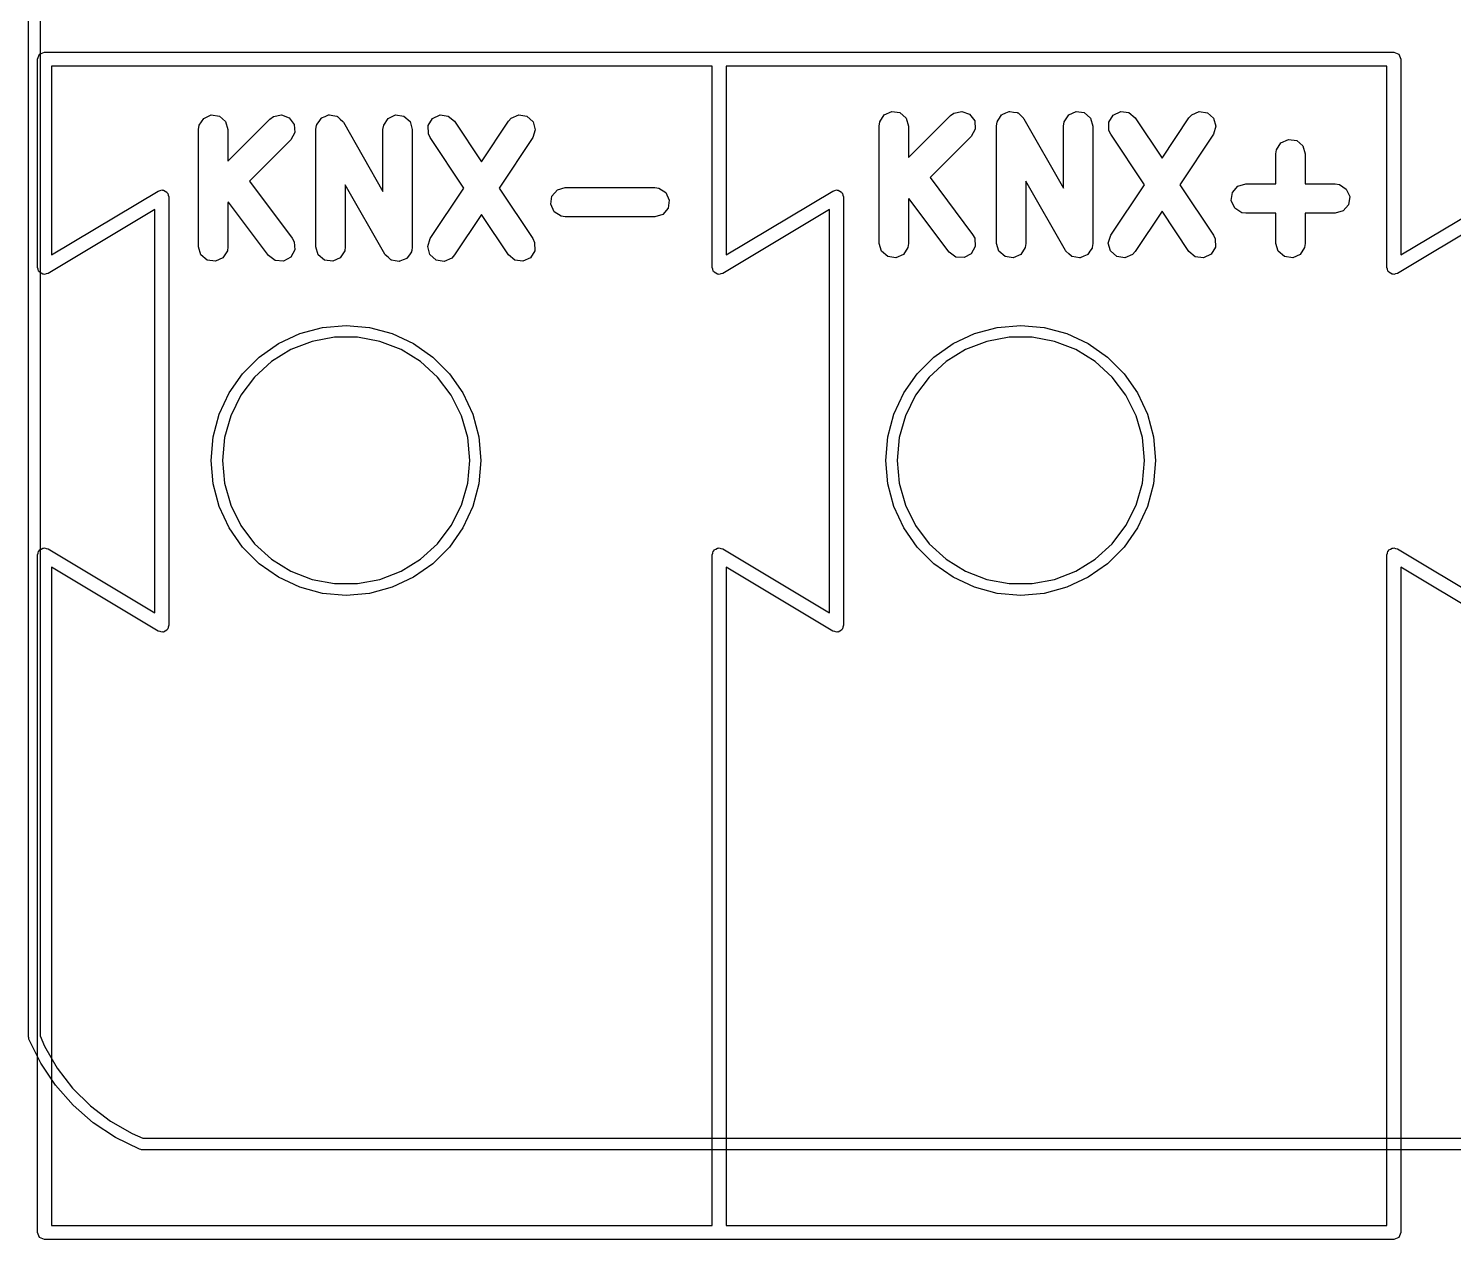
# Model space of a CAD drawing. Extents: x 111.8 to 136.4, y -131 to -94.3.
# Drawn here: x 111.79 to 123.94, y -130.79 to -120.47 of the extents above; entities that cross this region are included whole.
import ezdxf

# ---------------------------------------------------------------- set-up
doc = ezdxf.new("R2010")
doc.units = 0
doc.layers.add('BLACK', color=7, linetype='CONTINUOUS')

msp = doc.modelspace()

# ---------------------------------------------------------------- linework, layer by layer
at = {"layer": 'BLACK', "linetype": 'CONTINUOUS'}
for p, q in [((111.794, -129.063), (111.794, -96.3066)), ((111.894, -96.3166), (111.894, -129.053)), ((111.87, -120.73), (111.888, -120.688)), ((111.888, -120.688), (111.93, -120.67)), ((111.93, -120.67), (123.43, -120.67)), ((123.43, -120.67), (123.472, -120.688)), ((123.472, -120.688), (123.49, -120.73)), ((111.87, -122.505), (111.87, -120.73)), ((111.99, -120.79), (111.99, -122.399)), ((117.62, -120.79), (111.99, -120.79)), ((117.62, -122.505), (117.62, -120.79)), ((117.74, -120.79), (117.74, -122.399)), ((123.37, -120.79), (117.74, -120.79)), ((123.37, -122.505), (123.37, -120.79)), ((123.49, -120.73), (123.49, -122.399)), ((119.087, -121.205), (119.151, -121.176)), ((119.151, -121.176), (119.221, -121.186)), ((119.221, -121.186), (119.274, -121.232)), ((119.652, -121.211), (119.681, -121.19)), ((119.681, -121.19), (119.749, -121.175)), ((119.749, -121.175), (119.815, -121.2)), ((119.815, -121.2), (119.858, -121.256)), ((120.09, -121.204), (120.092, -121.201)), ((120.092, -121.201), (120.122, -121.189)), ((120.122, -121.189), (120.151, -121.176)), ((120.151, -121.176), (120.155, -121.176)), ((120.155, -121.176), (120.158, -121.175)), ((120.158, -121.175), (120.189, -121.181)), ((120.189, -121.181), (120.221, -121.186)), ((120.221, -121.186), (120.224, -121.188)), ((120.224, -121.188), (120.227, -121.189)), ((120.227, -121.189), (120.25, -121.211)), ((120.659, -121.205), (120.723, -121.176)), ((120.723, -121.176), (120.792, -121.186)), ((120.792, -121.186), (120.846, -121.232)), ((121.038, -121.207), (121.102, -121.176)), ((121.102, -121.176), (121.171, -121.185)), ((121.171, -121.185), (121.225, -121.23)), ((121.708, -121.204), (121.772, -121.176)), ((121.772, -121.176), (121.842, -121.187)), ((121.842, -121.187), (121.894, -121.234)), ((113.244, -121.33), (113.249, -121.294)), ((113.249, -121.294), (113.287, -121.235)), ((113.287, -121.235), (113.351, -121.206)), ((113.351, -121.206), (113.421, -121.216)), ((113.421, -121.216), (113.474, -121.262)), ((113.474, -121.262), (113.494, -121.33)), ((113.494, -121.599), (113.852, -121.241)), ((113.852, -121.241), (113.881, -121.22)), ((113.881, -121.22), (113.949, -121.205)), ((113.949, -121.205), (114.015, -121.23)), ((114.015, -121.23), (114.058, -121.286)), ((114.058, -121.286), (114.063, -121.356)), ((114.244, -121.33), (114.249, -121.294)), ((114.249, -121.294), (114.251, -121.292)), ((114.251, -121.288), (114.27, -121.262)), ((114.251, -121.292), (114.251, -121.288)), ((114.27, -121.262), (114.287, -121.235)), ((114.287, -121.235), (114.29, -121.234)), ((114.29, -121.234), (114.292, -121.231)), ((114.292, -121.231), (114.322, -121.219)), ((114.322, -121.219), (114.351, -121.206)), ((114.351, -121.206), (114.355, -121.206)), ((114.355, -121.206), (114.358, -121.205)), ((114.358, -121.205), (114.389, -121.211)), ((114.389, -121.211), (114.421, -121.216)), ((114.421, -121.216), (114.424, -121.218)), ((114.424, -121.218), (114.427, -121.219)), ((114.427, -121.219), (114.45, -121.241)), ((114.45, -121.241), (114.474, -121.262)), ((114.474, -121.262), (114.475, -121.265)), ((114.475, -121.265), (114.478, -121.268)), ((114.478, -121.268), (114.815, -121.859)), ((114.815, -121.33), (114.821, -121.294)), ((114.821, -121.294), (114.859, -121.235)), ((114.859, -121.235), (114.923, -121.206)), ((114.923, -121.206), (114.992, -121.216)), ((114.992, -121.216), (115.046, -121.262)), ((115.046, -121.262), (115.065, -121.33)), ((115.201, -121.296), (115.238, -121.237)), ((115.202, -121.367), (115.201, -121.296)), ((115.238, -121.237), (115.302, -121.206)), ((115.302, -121.206), (115.371, -121.215)), ((115.371, -121.215), (115.425, -121.26)), ((115.425, -121.26), (115.655, -121.604)), ((115.655, -121.604), (115.884, -121.26)), ((115.884, -121.26), (115.908, -121.234)), ((115.908, -121.234), (115.972, -121.206)), ((115.972, -121.206), (116.042, -121.217)), ((116.042, -121.217), (116.094, -121.264)), ((116.094, -121.264), (116.113, -121.332)), ((119.044, -121.3), (119.049, -121.264)), ((119.044, -122.3), (119.044, -121.3)), ((119.049, -121.264), (119.087, -121.205)), ((119.274, -121.232), (119.294, -121.3)), ((119.294, -121.569), (119.652, -121.211)), ((119.294, -121.3), (119.294, -121.569)), ((119.858, -121.256), (119.863, -121.326)), ((120.044, -121.3), (120.049, -121.264)), ((120.044, -122.3), (120.044, -121.3)), ((120.049, -121.264), (120.051, -121.262)), ((120.051, -121.258), (120.07, -121.232)), ((120.051, -121.262), (120.051, -121.258)), ((120.07, -121.232), (120.087, -121.205)), ((120.087, -121.205), (120.09, -121.204)), ((120.25, -121.211), (120.274, -121.232)), ((120.274, -121.232), (120.275, -121.235)), ((120.275, -121.235), (120.278, -121.238)), ((120.278, -121.238), (120.615, -121.829)), ((120.615, -121.3), (120.621, -121.264)), ((120.615, -121.829), (120.615, -121.3)), ((120.621, -121.264), (120.659, -121.205)), ((120.846, -121.232), (120.865, -121.3)), ((120.865, -121.3), (120.865, -122.3)), ((121.001, -121.266), (121.038, -121.207)), ((121.002, -121.337), (121.001, -121.266)), ((121.225, -121.23), (121.455, -121.574)), ((121.455, -121.574), (121.684, -121.23)), ((121.684, -121.23), (121.708, -121.204)), ((121.913, -121.302), (121.892, -121.369)), ((121.894, -121.234), (121.913, -121.302)), ((113.244, -122.33), (113.244, -121.33)), ((113.494, -121.33), (113.494, -121.599)), ((114.029, -121.418), (113.677, -121.77)), ((114.063, -121.356), (114.029, -121.418)), ((114.244, -122.33), (114.244, -121.33)), ((114.815, -121.859), (114.815, -121.33)), ((115.065, -121.33), (115.065, -122.33)), ((115.217, -121.399), (115.202, -121.367)), ((115.505, -121.83), (115.217, -121.399)), ((116.092, -121.399), (115.805, -121.83)), ((116.113, -121.332), (116.092, -121.399)), ((119.829, -121.388), (119.477, -121.74)), ((119.863, -121.326), (119.829, -121.388)), ((121.017, -121.369), (121.002, -121.337)), ((121.305, -121.8), (121.017, -121.369)), ((121.892, -121.369), (121.605, -121.8)), ((122.43, -121.502), (122.468, -121.443)), ((122.468, -121.443), (122.532, -121.414)), ((122.532, -121.414), (122.602, -121.424)), ((122.602, -121.424), (122.655, -121.47)), ((122.425, -121.538), (122.43, -121.502)), ((122.425, -121.794), (122.425, -121.538)), ((122.655, -121.47), (122.675, -121.538)), ((122.675, -121.538), (122.675, -121.794)), ((113.677, -121.77), (114.04, -122.255)), ((114.832, -122.392), (114.494, -121.8)), ((114.494, -121.8), (114.494, -122.33)), ((119.477, -121.74), (119.84, -122.225)), ((120.632, -122.362), (120.294, -121.77)), ((120.294, -121.77), (120.294, -122.3)), ((121.017, -122.23), (121.305, -121.8)), ((121.605, -121.8), (121.892, -122.23)), ((122.101, -121.814), (122.169, -121.794)), ((122.169, -121.794), (122.425, -121.794)), ((122.675, -121.794), (122.931, -121.794)), ((122.931, -121.794), (122.966, -121.799)), ((122.966, -121.799), (123.025, -121.837)), ((111.99, -122.399), (112.899, -121.854)), ((112.899, -121.854), (112.915, -121.851)), ((112.915, -121.851), (112.93, -121.845)), ((112.93, -121.845), (112.937, -121.848)), ((112.937, -121.848), (112.945, -121.847)), ((112.945, -121.847), (112.958, -121.856)), ((112.958, -121.856), (112.972, -121.863)), ((112.972, -121.863), (112.975, -121.87)), ((112.975, -121.87), (112.981, -121.874)), ((112.981, -121.874), (112.984, -121.89)), ((112.984, -121.89), (112.99, -121.905)), ((112.99, -121.905), (112.99, -125.555)), ((115.217, -122.26), (115.505, -121.83)), ((115.805, -121.83), (116.092, -122.26)), ((116.245, -121.966), (116.255, -121.897)), ((116.255, -121.897), (116.301, -121.844)), ((116.301, -121.844), (116.369, -121.824)), ((116.369, -121.824), (117.131, -121.824)), ((117.131, -121.824), (117.166, -121.829)), ((117.166, -121.829), (117.225, -121.867)), ((117.225, -121.867), (117.255, -121.931)), ((117.74, -122.399), (118.649, -121.854)), ((118.649, -121.854), (118.665, -121.851)), ((118.665, -121.851), (118.68, -121.845)), ((118.68, -121.845), (118.687, -121.848)), ((118.687, -121.848), (118.695, -121.847)), ((118.695, -121.847), (118.708, -121.856)), ((118.708, -121.856), (118.722, -121.863)), ((118.722, -121.863), (118.725, -121.87)), ((118.725, -121.87), (118.731, -121.874)), ((118.731, -121.874), (118.734, -121.89)), ((118.734, -121.89), (118.74, -121.905)), ((118.74, -121.905), (118.74, -125.555)), ((119.298, -121.918), (119.294, -121.923)), ((119.294, -121.923), (119.294, -122.3)), ((119.64, -122.375), (119.298, -121.918)), ((122.045, -121.936), (122.055, -121.867)), ((122.055, -121.867), (122.101, -121.814)), ((123.025, -121.837), (123.055, -121.901)), ((123.055, -121.901), (123.045, -121.971)), ((123.49, -122.399), (124.399, -121.854)), ((112.87, -122.011), (111.961, -122.556)), ((112.87, -125.449), (112.87, -122.011)), ((113.498, -121.948), (113.494, -121.953)), ((113.494, -121.953), (113.494, -122.33)), ((113.84, -122.405), (113.498, -121.948)), ((116.275, -122.031), (116.245, -121.966)), ((116.334, -122.069), (116.275, -122.031)), ((117.245, -122.001), (117.199, -122.054)), ((117.255, -121.931), (117.245, -122.001)), ((118.62, -122.011), (117.711, -122.556)), ((118.62, -125.449), (118.62, -122.011)), ((121.455, -122.025), (121.225, -122.369)), ((121.684, -122.369), (121.455, -122.025)), ((122.075, -122.001), (122.045, -121.936)), ((122.134, -122.039), (122.075, -122.001)), ((122.169, -122.044), (122.134, -122.039)), ((122.425, -122.044), (122.169, -122.044)), ((122.425, -122.3), (122.425, -122.044)), ((122.931, -122.044), (122.675, -122.044)), ((122.675, -122.044), (122.675, -122.3)), ((122.999, -122.024), (122.931, -122.044)), ((123.045, -121.971), (122.999, -122.024)), ((124.37, -122.011), (123.461, -122.556)), ((115.655, -122.055), (115.425, -122.399)), ((115.884, -122.399), (115.655, -122.055)), ((116.369, -122.074), (116.334, -122.069)), ((117.131, -122.074), (116.369, -122.074)), ((117.199, -122.054), (117.131, -122.074)), ((114.04, -122.255), (114.058, -122.286)), ((114.058, -122.286), (114.063, -122.356)), ((115.196, -122.328), (115.217, -122.26)), ((116.092, -122.26), (116.107, -122.292)), ((116.107, -122.292), (116.109, -122.363)), ((119.84, -122.225), (119.858, -122.256)), ((119.858, -122.256), (119.863, -122.326)), ((120.996, -122.298), (121.017, -122.23)), ((121.892, -122.23), (121.907, -122.262)), ((121.907, -122.262), (121.909, -122.333)), ((113.264, -122.397), (113.244, -122.33)), ((113.317, -122.443), (113.264, -122.397)), ((113.489, -122.365), (113.451, -122.424)), ((113.494, -122.33), (113.489, -122.365)), ((113.897, -122.447), (113.84, -122.405)), ((114.063, -122.356), (114.029, -122.418)), ((114.264, -122.397), (114.244, -122.33)), ((114.317, -122.443), (114.264, -122.397)), ((114.489, -122.365), (114.451, -122.424)), ((114.494, -122.33), (114.489, -122.365)), ((114.834, -122.394), (114.832, -122.392)), ((114.835, -122.397), (114.834, -122.394)), ((114.86, -122.418), (114.835, -122.397)), ((115.04, -122.397), (115.022, -122.424)), ((115.058, -122.371), (115.04, -122.397)), ((115.059, -122.368), (115.058, -122.371)), ((115.06, -122.365), (115.059, -122.368)), ((115.065, -122.33), (115.06, -122.365)), ((115.215, -122.395), (115.196, -122.328)), ((115.268, -122.442), (115.215, -122.395)), ((115.425, -122.399), (115.402, -122.425)), ((115.938, -122.444), (115.884, -122.399)), ((116.109, -122.363), (116.072, -122.423)), ((119.064, -122.367), (119.044, -122.3)), ((119.117, -122.413), (119.064, -122.367)), ((119.187, -122.423), (119.117, -122.413)), ((119.251, -122.394), (119.187, -122.423)), ((119.289, -122.335), (119.251, -122.394)), ((119.294, -122.3), (119.289, -122.335)), ((119.697, -122.417), (119.64, -122.375)), ((119.829, -122.388), (119.767, -122.422)), ((119.863, -122.326), (119.829, -122.388)), ((120.064, -122.367), (120.044, -122.3)), ((120.117, -122.413), (120.064, -122.367)), ((120.187, -122.423), (120.117, -122.413)), ((120.251, -122.394), (120.187, -122.423)), ((120.289, -122.335), (120.251, -122.394)), ((120.294, -122.3), (120.289, -122.335)), ((120.634, -122.364), (120.632, -122.362)), ((120.635, -122.367), (120.634, -122.364)), ((120.66, -122.388), (120.635, -122.367)), ((120.683, -122.41), (120.66, -122.388)), ((120.686, -122.411), (120.683, -122.41)), ((120.689, -122.413), (120.686, -122.411)), ((120.72, -122.418), (120.689, -122.413)), ((120.787, -122.41), (120.758, -122.423)), ((120.817, -122.398), (120.787, -122.41)), ((120.819, -122.395), (120.817, -122.398)), ((120.822, -122.394), (120.819, -122.395)), ((120.84, -122.367), (120.822, -122.394)), ((120.858, -122.341), (120.84, -122.367)), ((120.859, -122.338), (120.858, -122.341)), ((120.86, -122.335), (120.859, -122.338)), ((120.865, -122.3), (120.86, -122.335)), ((121.015, -122.365), (120.996, -122.298)), ((121.068, -122.412), (121.015, -122.365)), ((121.137, -122.424), (121.068, -122.412)), ((121.202, -122.395), (121.137, -122.424)), ((121.225, -122.369), (121.202, -122.395)), ((121.738, -122.414), (121.684, -122.369)), ((121.808, -122.423), (121.738, -122.414)), ((121.872, -122.393), (121.808, -122.423)), ((121.909, -122.333), (121.872, -122.393)), ((122.445, -122.367), (122.425, -122.3)), ((122.498, -122.413), (122.445, -122.367)), ((122.568, -122.423), (122.498, -122.413)), ((122.632, -122.394), (122.568, -122.423)), ((122.67, -122.335), (122.632, -122.394)), ((122.675, -122.3), (122.67, -122.335)), ((111.876, -122.52), (111.87, -122.505)), ((111.879, -122.536), (111.876, -122.52)), ((111.885, -122.54), (111.879, -122.536)), ((113.387, -122.453), (113.317, -122.443)), ((113.451, -122.424), (113.387, -122.453)), ((113.967, -122.452), (113.897, -122.447)), ((114.029, -122.418), (113.967, -122.452)), ((114.387, -122.453), (114.317, -122.443)), ((114.451, -122.424), (114.387, -122.453)), ((114.883, -122.44), (114.86, -122.418)), ((114.886, -122.441), (114.883, -122.44)), ((114.889, -122.443), (114.886, -122.441)), ((114.92, -122.448), (114.889, -122.443)), ((114.952, -122.454), (114.92, -122.448)), ((114.955, -122.453), (114.952, -122.454)), ((114.958, -122.453), (114.955, -122.453)), ((114.987, -122.44), (114.958, -122.453)), ((115.017, -122.428), (114.987, -122.44)), ((115.019, -122.425), (115.017, -122.428)), ((115.022, -122.424), (115.019, -122.425)), ((115.337, -122.454), (115.268, -122.442)), ((115.402, -122.425), (115.337, -122.454)), ((116.008, -122.453), (115.938, -122.444)), ((116.072, -122.423), (116.008, -122.453)), ((117.626, -122.52), (117.62, -122.505)), ((117.629, -122.536), (117.626, -122.52)), ((117.635, -122.54), (117.629, -122.536)), ((119.767, -122.422), (119.697, -122.417)), ((120.752, -122.424), (120.72, -122.418)), ((120.755, -122.423), (120.752, -122.424)), ((120.758, -122.423), (120.755, -122.423)), ((123.376, -122.52), (123.37, -122.505)), ((123.379, -122.536), (123.376, -122.52)), ((123.385, -122.54), (123.379, -122.536)), ((111.888, -122.547), (111.885, -122.54)), ((111.902, -122.554), (111.888, -122.547)), ((111.915, -122.563), (111.902, -122.554)), ((111.923, -122.562), (111.915, -122.563)), ((111.93, -122.565), (111.923, -122.562)), ((111.945, -122.559), (111.93, -122.565)), ((111.961, -122.556), (111.945, -122.559)), ((117.638, -122.547), (117.635, -122.54)), ((117.652, -122.554), (117.638, -122.547)), ((117.665, -122.563), (117.652, -122.554)), ((117.673, -122.562), (117.665, -122.563)), ((117.68, -122.565), (117.673, -122.562)), ((117.695, -122.559), (117.68, -122.565)), ((117.711, -122.556), (117.695, -122.559)), ((123.388, -122.547), (123.385, -122.54)), ((123.402, -122.554), (123.388, -122.547)), ((123.415, -122.563), (123.402, -122.554)), ((123.423, -122.562), (123.415, -122.563)), ((123.43, -122.565), (123.423, -122.562)), ((123.445, -122.559), (123.43, -122.565)), ((123.461, -122.556), (123.445, -122.559)), ((114.107, -123.069), (114.3, -123.017)), ((114.3, -123.017), (114.5, -123)), ((114.5, -123), (114.7, -123.017)), ((114.7, -123.017), (114.893, -123.069)), ((119.857, -123.069), (120.05, -123.017)), ((120.05, -123.017), (120.25, -123)), ((120.25, -123), (120.45, -123.017)), ((120.45, -123.017), (120.643, -123.069)), ((113.925, -123.154), (114.107, -123.069)), ((114.211, -123.136), (114.03, -123.206)), ((114.403, -123.1), (114.211, -123.136)), ((114.5, -123.1), (114.403, -123.1)), ((114.597, -123.1), (114.5, -123.1)), ((114.789, -123.136), (114.597, -123.1)), ((114.97, -123.206), (114.789, -123.136)), ((114.893, -123.069), (115.075, -123.154)), ((119.675, -123.154), (119.857, -123.069)), ((119.961, -123.136), (119.78, -123.206)), ((120.153, -123.1), (119.961, -123.136)), ((120.25, -123.1), (120.153, -123.1)), ((120.347, -123.1), (120.25, -123.1)), ((120.539, -123.136), (120.347, -123.1)), ((120.72, -123.206), (120.539, -123.136)), ((120.643, -123.069), (120.825, -123.154)), ((113.761, -123.269), (113.925, -123.154)), ((114.03, -123.206), (113.865, -123.308)), ((115.135, -123.308), (114.97, -123.206)), ((115.075, -123.154), (115.239, -123.269)), ((119.511, -123.269), (119.675, -123.154)), ((119.78, -123.206), (119.615, -123.308)), ((120.885, -123.308), (120.72, -123.206)), ((120.825, -123.154), (120.989, -123.269)), ((113.619, -123.411), (113.761, -123.269)), ((113.865, -123.308), (113.721, -123.44)), ((115.279, -123.44), (115.135, -123.308)), ((115.239, -123.269), (115.381, -123.411)), ((119.369, -123.411), (119.511, -123.269)), ((119.615, -123.308), (119.471, -123.44)), ((121.029, -123.44), (120.885, -123.308)), ((120.989, -123.269), (121.131, -123.411)), ((113.504, -123.575), (113.619, -123.411)), ((113.721, -123.44), (113.603, -123.595)), ((115.397, -123.595), (115.279, -123.44)), ((115.381, -123.411), (115.496, -123.575)), ((119.254, -123.575), (119.369, -123.411)), ((119.471, -123.44), (119.353, -123.595)), ((121.147, -123.595), (121.029, -123.44)), ((121.131, -123.411), (121.246, -123.575)), ((113.419, -123.757), (113.504, -123.575)), ((113.603, -123.595), (113.517, -123.769)), ((115.483, -123.769), (115.397, -123.595)), ((115.496, -123.575), (115.581, -123.757)), ((119.169, -123.757), (119.254, -123.575)), ((119.353, -123.595), (119.267, -123.769)), ((121.233, -123.769), (121.147, -123.595)), ((121.246, -123.575), (121.331, -123.757)), ((113.367, -123.95), (113.419, -123.757)), ((113.517, -123.769), (113.463, -123.956)), ((115.537, -123.956), (115.483, -123.769)), ((115.581, -123.757), (115.633, -123.95)), ((119.117, -123.95), (119.169, -123.757)), ((119.267, -123.769), (119.213, -123.956)), ((121.287, -123.956), (121.233, -123.769)), ((121.331, -123.757), (121.383, -123.95)), ((113.35, -124.15), (113.367, -123.95)), ((113.463, -123.956), (113.446, -124.15)), ((115.554, -124.15), (115.537, -123.956)), ((115.633, -123.95), (115.65, -124.15)), ((119.1, -124.15), (119.117, -123.95)), ((119.213, -123.956), (119.196, -124.15)), ((121.304, -124.15), (121.287, -123.956)), ((121.383, -123.95), (121.4, -124.15)), ((113.367, -124.35), (113.35, -124.15)), ((113.446, -124.15), (113.463, -124.344)), ((115.537, -124.344), (115.554, -124.15)), ((115.65, -124.15), (115.633, -124.35)), ((119.117, -124.35), (119.1, -124.15)), ((119.196, -124.15), (119.213, -124.344)), ((121.287, -124.344), (121.304, -124.15)), ((121.4, -124.15), (121.383, -124.35)), ((113.419, -124.543), (113.367, -124.35)), ((113.463, -124.344), (113.517, -124.531)), ((115.483, -124.531), (115.537, -124.344)), ((115.633, -124.35), (115.581, -124.543)), ((119.169, -124.543), (119.117, -124.35)), ((119.213, -124.344), (119.267, -124.531)), ((121.233, -124.531), (121.287, -124.344)), ((121.383, -124.35), (121.331, -124.543)), ((113.504, -124.725), (113.419, -124.543)), ((113.517, -124.531), (113.603, -124.705)), ((115.397, -124.705), (115.483, -124.531)), ((115.581, -124.543), (115.496, -124.725)), ((119.254, -124.725), (119.169, -124.543)), ((119.267, -124.531), (119.353, -124.705)), ((121.147, -124.705), (121.233, -124.531)), ((121.331, -124.543), (121.246, -124.725)), ((113.603, -124.705), (113.721, -124.86)), ((115.279, -124.86), (115.397, -124.705)), ((119.353, -124.705), (119.471, -124.86)), ((121.029, -124.86), (121.147, -124.705)), ((113.619, -124.889), (113.504, -124.725)), ((115.496, -124.725), (115.381, -124.889)), ((119.369, -124.889), (119.254, -124.725)), ((121.246, -124.725), (121.131, -124.889)), ((111.87, -124.955), (111.876, -124.94)), ((111.87, -130.73), (111.87, -124.955)), ((111.876, -124.94), (111.879, -124.924)), ((111.879, -124.924), (111.885, -124.92)), ((111.885, -124.92), (111.888, -124.913)), ((111.888, -124.913), (111.902, -124.906)), ((111.902, -124.906), (111.915, -124.897)), ((111.915, -124.897), (111.923, -124.898)), ((111.923, -124.898), (111.93, -124.895)), ((111.93, -124.895), (111.945, -124.901)), ((111.945, -124.901), (111.961, -124.904)), ((111.961, -124.904), (112.87, -125.449)), ((113.761, -125.031), (113.619, -124.889)), ((113.721, -124.86), (113.865, -124.992)), ((115.135, -124.992), (115.279, -124.86)), ((115.381, -124.889), (115.239, -125.031)), ((117.62, -124.955), (117.626, -124.94)), ((117.62, -130.67), (117.62, -124.955)), ((117.626, -124.94), (117.629, -124.924)), ((117.629, -124.924), (117.635, -124.92)), ((117.635, -124.92), (117.638, -124.913)), ((117.638, -124.913), (117.652, -124.906)), ((117.652, -124.906), (117.665, -124.897)), ((117.665, -124.897), (117.673, -124.898)), ((117.673, -124.898), (117.68, -124.895)), ((117.68, -124.895), (117.695, -124.901)), ((117.695, -124.901), (117.711, -124.904)), ((117.711, -124.904), (118.62, -125.449)), ((119.511, -125.031), (119.369, -124.889)), ((119.471, -124.86), (119.615, -124.992)), ((120.885, -124.992), (121.029, -124.86)), ((121.131, -124.889), (120.989, -125.031)), ((123.37, -124.955), (123.376, -124.94)), ((123.37, -130.67), (123.37, -124.955)), ((123.376, -124.94), (123.379, -124.924)), ((123.379, -124.924), (123.385, -124.92)), ((123.385, -124.92), (123.388, -124.913)), ((123.388, -124.913), (123.402, -124.906)), ((123.402, -124.906), (123.415, -124.897)), ((123.415, -124.897), (123.423, -124.898)), ((123.423, -124.898), (123.43, -124.895)), ((123.43, -124.895), (123.445, -124.901)), ((123.445, -124.901), (123.461, -124.904)), ((123.461, -124.904), (124.37, -125.449)), ((112.899, -125.606), (111.99, -125.061)), ((111.99, -125.061), (111.99, -130.67)), ((113.925, -125.146), (113.761, -125.031)), ((113.865, -124.992), (114.03, -125.094)), ((114.97, -125.094), (115.135, -124.992)), ((115.239, -125.031), (115.075, -125.146)), ((118.649, -125.606), (117.74, -125.061)), ((117.74, -125.061), (117.74, -130.67)), ((119.675, -125.146), (119.511, -125.031)), ((119.615, -124.992), (119.78, -125.094)), ((120.72, -125.094), (120.885, -124.992)), ((120.989, -125.031), (120.825, -125.146)), ((124.399, -125.606), (123.49, -125.061)), ((123.49, -125.061), (123.49, -130.73)), ((114.107, -125.231), (113.925, -125.146)), ((114.03, -125.094), (114.211, -125.164)), ((114.211, -125.164), (114.403, -125.2)), ((114.403, -125.2), (114.5, -125.2)), ((114.5, -125.2), (114.597, -125.2)), ((114.597, -125.2), (114.789, -125.164)), ((114.789, -125.164), (114.97, -125.094)), ((115.075, -125.146), (114.893, -125.231)), ((119.857, -125.231), (119.675, -125.146)), ((119.78, -125.094), (119.961, -125.164)), ((119.961, -125.164), (120.153, -125.2)), ((120.153, -125.2), (120.25, -125.2)), ((120.25, -125.2), (120.347, -125.2)), ((120.347, -125.2), (120.539, -125.164)), ((120.539, -125.164), (120.72, -125.094)), ((120.825, -125.146), (120.643, -125.231)), ((114.3, -125.283), (114.107, -125.231)), ((114.5, -125.3), (114.3, -125.283)), ((114.7, -125.283), (114.5, -125.3)), ((114.893, -125.231), (114.7, -125.283)), ((120.05, -125.283), (119.857, -125.231)), ((120.25, -125.3), (120.05, -125.283)), ((120.45, -125.283), (120.25, -125.3)), ((120.643, -125.231), (120.45, -125.283)), ((112.984, -125.57), (112.981, -125.586)), ((112.99, -125.555), (112.984, -125.57)), ((118.734, -125.57), (118.731, -125.586)), ((118.74, -125.555), (118.734, -125.57)), ((112.915, -125.609), (112.899, -125.606)), ((112.93, -125.615), (112.915, -125.609)), ((112.937, -125.612), (112.93, -125.615)), ((112.945, -125.613), (112.937, -125.612)), ((112.958, -125.604), (112.945, -125.613)), ((112.972, -125.597), (112.958, -125.604)), ((112.975, -125.59), (112.972, -125.597)), ((112.981, -125.586), (112.975, -125.59)), ((118.665, -125.609), (118.649, -125.606)), ((118.68, -125.615), (118.665, -125.609)), ((118.687, -125.612), (118.68, -125.615)), ((118.695, -125.613), (118.687, -125.612)), ((118.708, -125.604), (118.695, -125.613)), ((118.722, -125.597), (118.708, -125.604)), ((118.725, -125.59), (118.722, -125.597)), ((118.731, -125.586), (118.725, -125.59)), ((111.796, -129.07), (111.794, -129.063)), ((111.797, -129.083), (111.796, -129.07)), ((111.898, -129.286), (111.797, -129.083)), ((111.797, -129.083), (111.797, -129.083)), ((111.894, -129.053), (111.931, -129.143)), ((111.931, -129.143), (112.038, -129.329)), ((112.025, -129.475), (111.898, -129.286)), ((112.038, -129.329), (112.169, -129.499)), ((112.175, -129.645), (112.025, -129.475)), ((112.169, -129.499), (112.321, -129.65)), ((112.346, -129.795), (112.175, -129.645)), ((112.321, -129.65), (112.492, -129.781)), ((112.535, -129.921), (112.346, -129.795)), ((112.492, -129.781), (112.678, -129.888)), ((112.739, -130.021), (112.535, -129.921)), ((112.678, -129.888), (112.768, -129.925)), ((112.768, -129.925), (135.462, -129.925)), ((112.751, -130.022), (112.739, -130.021)), ((112.739, -130.021), (112.739, -130.021)), ((112.758, -130.025), (112.751, -130.022)), ((135.472, -130.025), (112.758, -130.025)), ((111.99, -130.67), (117.62, -130.67)), ((117.74, -130.67), (123.37, -130.67)), ((111.888, -130.772), (111.87, -130.73)), ((111.87, -130.73), (111.87, -130.73)), ((111.93, -130.79), (111.888, -130.772)), ((117.68, -130.79), (111.93, -130.79)), ((123.43, -130.79), (117.68, -130.79)), ((123.472, -130.772), (123.43, -130.79)), ((123.49, -130.73), (123.472, -130.772))]:
    msp.add_line(p, q, dxfattribs=at)

doc.saveas('drawing.dxf')
